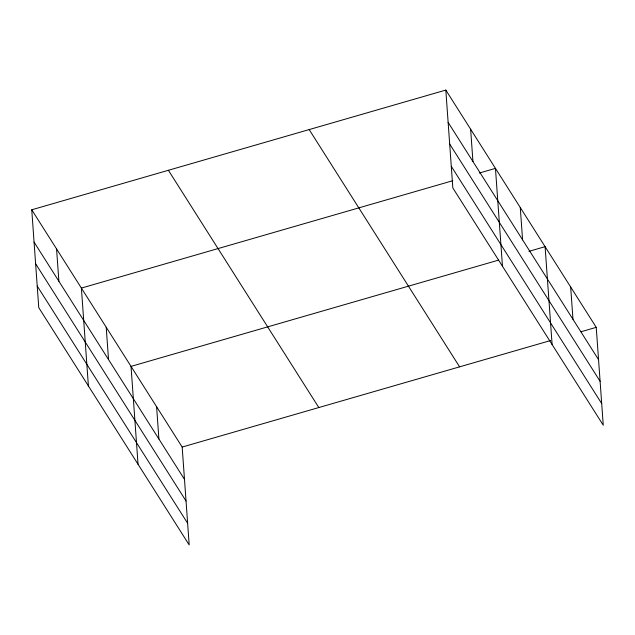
<?xml version="1.0" encoding="UTF-8"?>
<svg xmlns="http://www.w3.org/2000/svg" width="635" height="635" viewBox="0 0 635 635"><rect width="100%" height="100%" fill="white"/><g stroke="black" fill="none" stroke-linecap="round" stroke-linejoin="round"><path stroke-width="0.95" d="M31.75 209.788L182.174 447.056L189.182 544.925L38.767 307.658L31.75 209.788L445.818 90.075L596.233 327.342L603.25 425.212L452.826 187.944L445.818 90.075M452.755 180.721L81.391 288.084L88.4 385.953M479.322 173.037L495.451 168.378L502.468 266.248M498.594 260.112L131.024 366.379L138.041 464.248M528.963 251.333L545.092 246.674L552.109 344.543M182.174 447.056L550.688 340.511M581.049 331.732L596.233 327.342M448.135 122.404L598.551 359.672M449.683 144.034L600.099 381.302M451.279 166.322L601.702 403.582M309.174 129.58L459.597 366.847M168.394 170.283L318.81 407.551M34.068 242.118L184.483 479.377M35.616 263.747L186.039 501.007M37.211 286.028L187.635 523.296M570.667 287.012L572.984 319.334M520.271 207.526L522.589 239.855M470.63 129.23L472.948 161.552M156.599 406.717L158.917 439.047M106.212 327.231L108.521 359.561M56.571 248.936L58.888 281.265"/></g></svg>
